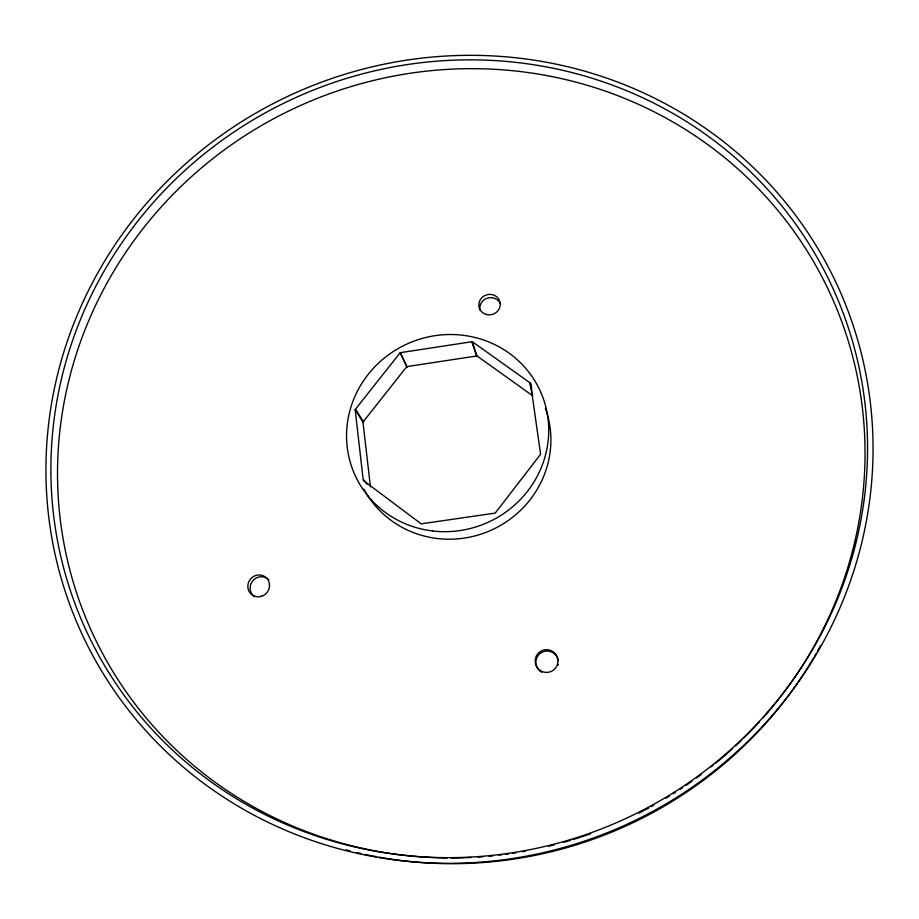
<?xml version="1.0" encoding="UTF-8"?>
<svg xmlns="http://www.w3.org/2000/svg" width="919" height="919" viewBox="0 0 919 919"><rect width="100%" height="100%" fill="white"/><g stroke="black" fill="none" stroke-linecap="round" stroke-linejoin="round"><path stroke-width="1.38" d="M530.504 383.177L540.59 454.25L495.215 513.101L421.166 523.853L363.258 480.419L355.148 409.598L400.213 352.689L472.274 341.673L530.504 383.177L531.791 388.496M370.449 486.921L362.971 422.097L406.795 366.624L476.972 355.94L532.549 395.652M363.97 479.994L367.037 484.302M355.148 409.598L362.971 422.097M355.929 409.782L363.717 422.281M400.604 353.356L407.174 367.267M400.213 352.689L406.795 366.624M472.067 342.431L476.777 356.675M472.274 341.673L476.972 355.94M529.803 383.591L532.687 395.549M820.345 646.011A408.932 395.227 -24.3 0 1 817.657 650.87M816.279 653.294A408.932 395.227 -24.3 0 1 814.889 655.706M813.487 658.107A408.932 395.227 -24.3 0 1 382.786 857.829M381.419 857.599A408.932 395.227 -24.3 0 1 378.674 857.105M375.94 856.6A408.932 395.227 -24.3 0 1 365.027 854.394M360.96 853.498A408.932 395.227 -24.3 0 1 356.905 852.556M350.173 850.891A408.932 395.227 -24.3 0 1 346.153 849.834M447.139 857.932A406.06 392.275 -24.3 0 1 71.671 369.622A406.06 392.275 -24.3 0 1 653.501 111.509A406.06 392.275 -24.3 0 1 763.023 717.808M759.266 721.966A406.06 392.275 -24.3 0 1 743.712 738.083M741.702 740.036A406.06 392.275 -24.3 0 1 735.602 745.837M732.5 748.686A406.06 392.275 -24.3 0 1 715.476 763.379M713.293 765.159A406.06 392.275 -24.3 0 1 711.088 766.917M701.048 774.648A406.06 392.275 -24.3 0 1 696.51 777.991M691.927 781.276A406.06 392.275 -24.3 0 1 686.125 785.297M682.622 787.652A406.06 392.275 -24.3 0 1 680.267 789.214M675.522 792.281A406.06 392.275 -24.3 0 1 673.133 793.786M669.537 796.015A406.06 392.275 -24.3 0 1 665.919 798.22M653.685 805.274A406.06 392.275 -24.3 0 1 651.203 806.641M648.722 807.985A406.06 392.275 -24.3 0 1 644.977 809.972M643.725 810.627A406.06 392.275 -24.3 0 1 638.694 813.2M590.641 833.751A406.06 392.275 -24.3 0 1 581.29 836.956M579.946 837.393A406.06 392.275 -24.3 0 1 573.215 839.518M570.515 840.345A406.06 392.275 -24.3 0 1 563.738 842.309M554.203 844.883A406.06 392.275 -24.3 0 1 548.723 846.238M525.289 851.212A406.06 392.275 -24.3 0 1 522.52 851.706M515.582 852.866A406.06 392.275 -24.3 0 1 512.802 853.291M508.621 853.9A406.06 392.275 -24.3 0 1 505.841 854.279M501.659 854.819A406.06 392.275 -24.3 0 1 498.868 855.152M493.285 855.773A406.06 392.275 -24.3 0 1 489.092 856.175M483.497 856.657A406.06 392.275 -24.3 0 1 477.903 857.071M470.907 857.461A406.06 392.275 -24.3 0 1 451.332 857.955M545.369 408.266A99.562 96.013 -24.3 0 1 492.779 529.47A99.562 96.013 -24.3 0 1 365.796 492.469M365.165 491.378A99.562 96.013 -24.3 0 1 363.947 489.172M479.994 310.208A10.718 10.143 -17.1 0 1 487.415 298.135A10.718 10.143 -17.1 0 1 500.396 303.867M541.819 672.306A11.315 11.304 82.1 0 1 541.061 671.858M540.326 671.352A11.315 11.304 82.1 0 1 539.648 670.79M539.005 670.169A11.315 11.304 82.1 0 1 542.221 652.168A11.315 11.304 82.1 0 1 558.35 660.772M558.293 664.311A11.315 11.304 82.1 0 1 558.097 665.184M268.348 579.395A11.085 10.591 -50 0 1 268.934 579.981M254.689 596.753A11.085 10.591 -50 0 1 252.277 581.394A11.085 10.591 -50 0 1 267.716 578.855M396.663 860.15A415.974 401.534 -24.3 0 0 844.894 302.891A415.974 401.534 -24.3 0 0 136.897 214.966A415.974 401.534 -24.3 0 0 396.663 860.15M396.87 854.463A410.724 396.457 -24.3 0 0 839.886 304.58A410.724 396.457 -24.3 0 0 140.906 217.229A410.724 396.457 -24.3 0 0 396.87 854.463M486.243 314.459A10.775 10.189 -17.1 0 0 500.039 302.179A10.775 10.189 -17.1 0 0 482.372 297.228A10.775 10.189 -17.1 0 0 486.243 314.459M261.674 596.259A11.143 10.637 -49.9 0 0 266.177 577.672A11.143 10.637 -49.9 0 0 248.119 583.76A11.143 10.637 -49.9 0 0 261.674 596.259M536.397 655.948A11.373 11.361 86.1 0 0 547.219 672.409A11.373 11.361 86.1 0 0 556.052 654.799A11.373 11.361 86.1 0 0 536.397 655.948M432.665 530.975A101.722 97.931 -24.3 0 0 541.705 394.4A101.722 97.931 -24.3 0 0 368.542 373.93A101.722 97.931 -24.3 0 0 432.665 530.975"/></g></svg>
